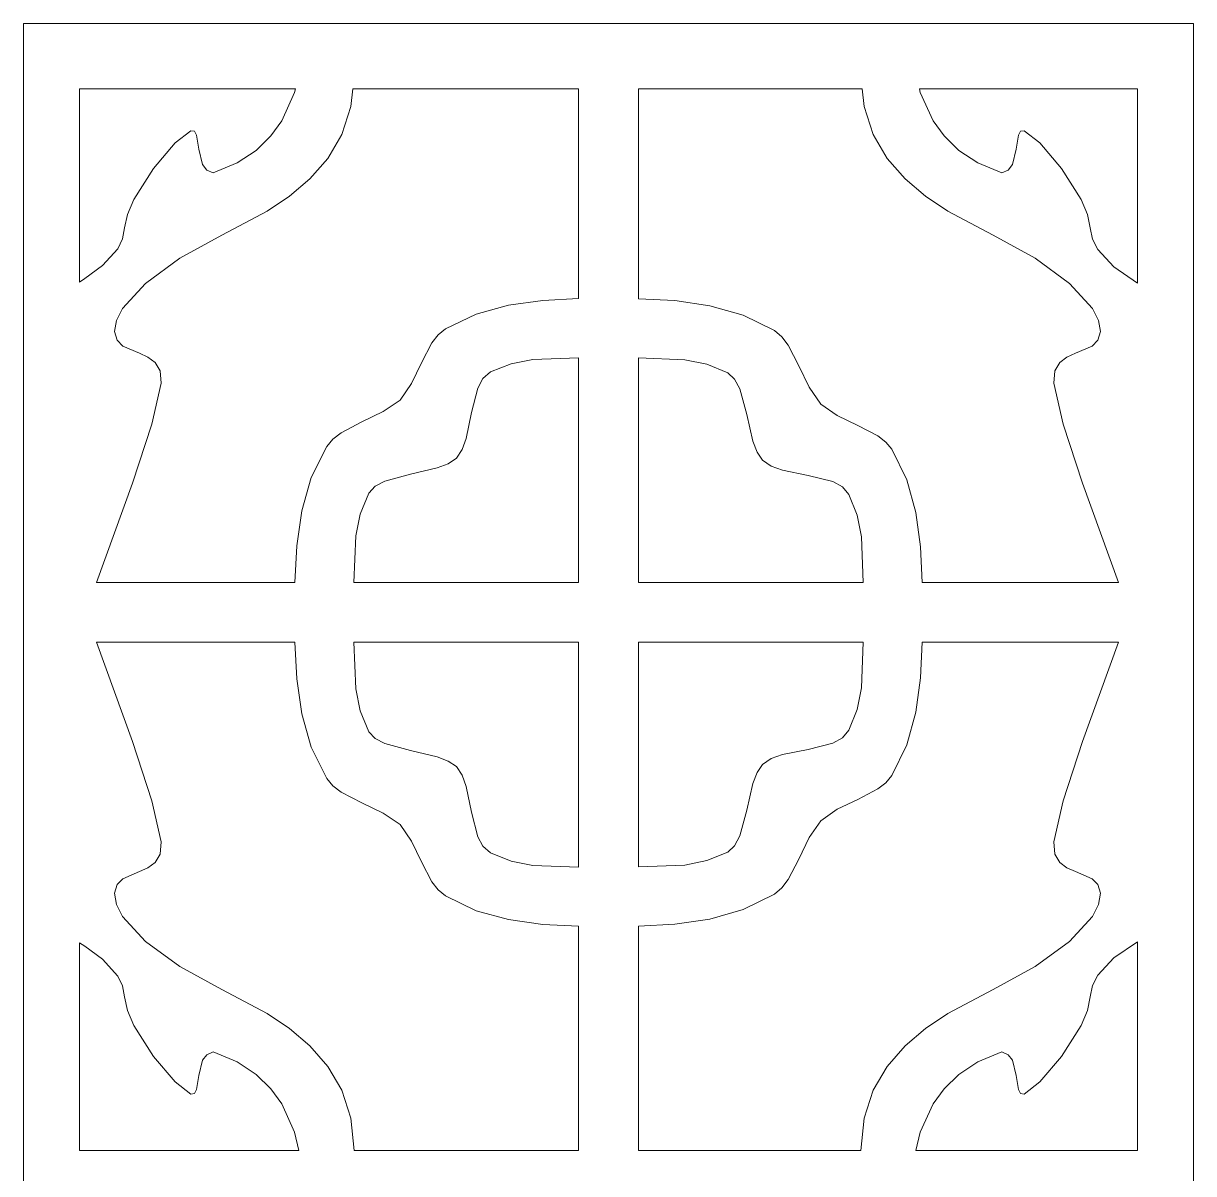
# Model space of a CAD drawing. Header units: centimetres. Extents: x -9.2 to 6.7, y -13.6 to 13.1.
# Drawn here: x -9.18 to -2.39, y 6.39 to 13.07 of the extents above; entities that cross this region are included whole.
import ezdxf

# ---------------------------------------------------------------- set-up
doc = ezdxf.new("R2010")
doc.units = ezdxf.units.CM
doc.header["$MEASUREMENT"] = 0
doc.layers.add('layer 1', color=7, linetype='Continuous')

msp = doc.modelspace()

# ---------------------------------------------------------------- linework, layer by layer
at = {"layer": 'layer 1', "color": 177, "lineweight": 9}
for points, knots in [([(-9.18437, 13.06701), (-9.18437, 13.06701), (-2.38792, 13.06701), (-2.38792, 13.06701), (-2.38792, 13.06701), (-2.38792, 13.06701), (-2.38792, -13.57505), (-2.38792, -13.57505), (-2.38792, -13.57505), (-2.38792, -13.57505), (-9.18437, -13.57505), (-9.18437, -13.57505), (-9.18437, -13.57505), (-9.18437, -13.57505), (-9.18437, 13.06701), (-9.18437, 13.06701)], [0, 0, 0, 0, 0.2, 0.2, 0.2, 0.2, 0.4, 0.4, 0.4, 0.4, 0.6, 0.6, 0.6, 0.6, 1, 1, 1, 1]), ([(-8.85854, 12.68694), (-8.85854, 12.68694), (-7.60392, 12.68694), (-7.60392, 12.68694), (-7.60392, 12.68694), (-7.60392, 12.68694), (-7.609, 12.66482), (-7.609, 12.66482), (-7.609, 12.66482), (-7.609, 12.66482), (-7.68325, 12.50112), (-7.68325, 12.50112), (-7.68325, 12.50112), (-7.68325, 12.50112), (-7.74663, 12.4134), (-7.74663, 12.4134), (-7.74663, 12.4134), (-7.74663, 12.4134), (-7.83218, 12.32959), (-7.83218, 12.32959), (-7.83218, 12.32959), (-7.83218, 12.32959), (-7.94247, 12.25664), (-7.94247, 12.25664), (-7.94247, 12.25664), (-7.94247, 12.25664), (-8.08142, 12.19933), (-8.08142, 12.19933), (-8.08142, 12.19933), (-8.08142, 12.19933), (-8.11963, 12.21539), (-8.11963, 12.21539), (-8.11963, 12.21539), (-8.11963, 12.21539), (-8.14352, 12.24753), (-8.14352, 12.24753), (-8.14352, 12.24753), (-8.14352, 12.24753), (-8.16566, 12.33611), (-8.16566, 12.33611), (-8.16566, 12.33611), (-8.16566, 12.33611), (-8.17825, 12.41774), (-8.17825, 12.41774), (-8.17825, 12.41774), (-8.17825, 12.41774), (-8.19084, 12.44076), (-8.19084, 12.44076), (-8.19084, 12.44076), (-8.19084, 12.44076), (-8.21256, 12.44379), (-8.21256, 12.44379), (-8.21256, 12.44379), (-8.21256, 12.44379), (-8.30243, 12.37259), (-8.30243, 12.37259), (-8.30243, 12.37259), (-8.30243, 12.37259), (-8.42879, 12.22495), (-8.42879, 12.22495), (-8.42879, 12.22495), (-8.42879, 12.22495), (-8.54299, 12.04517), (-8.54299, 12.04517), (-8.54299, 12.04517), (-8.54299, 12.04517), (-8.58033, 11.95748), (-8.58033, 11.95748), (-8.58033, 11.95748), (-8.58033, 11.95748), (-8.59639, 11.87888), (-8.59639, 11.87888), (-8.59639, 11.87888), (-8.59639, 11.87888), (-8.60857, 11.81548), (-8.60857, 11.81548), (-8.60857, 11.81548), (-8.60857, 11.81548), (-8.63635, 11.75817), (-8.63635, 11.75817), (-8.63635, 11.75817), (-8.63635, 11.75817), (-8.72406, 11.66047), (-8.72406, 11.66047), (-8.72406, 11.66047), (-8.72406, 11.66047), (-8.82697, 11.58491), (-8.82697, 11.58491), (-8.82697, 11.58491), (-8.82697, 11.58491), (-8.85854, 11.56472), (-8.85854, 11.56472), (-8.85854, 11.56472), (-8.85854, 11.56472), (-8.85854, 12.68694), (-8.85854, 12.68694)], [0, 0, 0, 0, 0.04, 0.04, 0.04, 0.04, 0.08, 0.08, 0.08, 0.08, 0.12, 0.12, 0.12, 0.12, 0.16, 0.16, 0.16, 0.16, 0.2, 0.2, 0.2, 0.2, 0.24, 0.24, 0.24, 0.24, 0.28, 0.28, 0.28, 0.28, 0.32, 0.32, 0.32, 0.32, 0.36, 0.36, 0.36, 0.36, 0.4, 0.4, 0.4, 0.4, 0.44, 0.44, 0.44, 0.44, 0.48, 0.48, 0.48, 0.48, 0.52, 0.52, 0.52, 0.52, 0.56, 0.56, 0.56, 0.56, 0.6, 0.6, 0.6, 0.6, 0.64, 0.64, 0.64, 0.64, 0.68, 0.68, 0.68, 0.68, 0.72, 0.72, 0.72, 0.72, 0.76, 0.76, 0.76, 0.76, 0.8, 0.8, 0.8, 0.8, 0.84, 0.84, 0.84, 0.84, 0.88, 0.88, 0.88, 0.88, 0.92, 0.92, 0.92, 0.92, 1, 1, 1, 1]), ([(-7.27138, 12.68694), (-7.27138, 12.68694), (-5.95984, 12.68694), (-5.95984, 12.68694), (-5.95984, 12.68694), (-5.95984, 12.68694), (-5.95984, 11.46853), (-5.95984, 11.46853), (-5.95984, 11.46853), (-5.95984, 11.46853), (-6.16739, 11.45813), (-6.16739, 11.45813), (-6.16739, 11.45813), (-6.16739, 11.45813), (-6.36626, 11.43077), (-6.36626, 11.43077), (-6.36626, 11.43077), (-6.36626, 11.43077), (-6.55559, 11.37866), (-6.55559, 11.37866), (-6.55559, 11.37866), (-6.55559, 11.37866), (-6.73361, 11.29312), (-6.73361, 11.29312), (-6.73361, 11.29312), (-6.73361, 11.29312), (-6.77572, 11.25795), (-6.77572, 11.25795), (-6.77572, 11.25795), (-6.77572, 11.25795), (-6.81177, 11.21106), (-6.81177, 11.21106), (-6.81177, 11.21106), (-6.81177, 11.21106), (-6.87256, 11.09554), (-6.87256, 11.09554), (-6.87256, 11.09554), (-6.87256, 11.09554), (-6.92944, 10.97526), (-6.92944, 10.97526), (-6.92944, 10.97526), (-6.92944, 10.97526), (-6.99587, 10.87888), (-6.99587, 10.87888), (-6.99587, 10.87888), (-6.99587, 10.87888), (-7.09445, 10.812), (-7.09445, 10.812), (-7.09445, 10.812), (-7.09445, 10.812), (-7.21863, 10.75252), (-7.21863, 10.75252), (-7.21863, 10.75252), (-7.21863, 10.75252), (-7.33847, 10.68955), (-7.33847, 10.68955), (-7.33847, 10.68955), (-7.33847, 10.68955), (-7.38668, 10.65265), (-7.38668, 10.65265), (-7.38668, 10.65265), (-7.38668, 10.65265), (-7.4227, 10.61052), (-7.4227, 10.61052), (-7.4227, 10.61052), (-7.4227, 10.61052), (-7.51216, 10.42903), (-7.51216, 10.42903), (-7.51216, 10.42903), (-7.51216, 10.42903), (-7.56773, 10.2358), (-7.56773, 10.2358), (-7.56773, 10.2358), (-7.56773, 10.2358), (-7.59683, 10.03215), (-7.59683, 10.03215), (-7.59683, 10.03215), (-7.59683, 10.03215), (-7.60856, 9.81983), (-7.60856, 9.81983), (-7.60856, 9.81983), (-7.60856, 9.81983), (-8.76011, 9.81983), (-8.76011, 9.81983), (-8.76011, 9.81983), (-8.76011, 9.81983), (-8.55038, 10.39647), (-8.55038, 10.39647), (-8.55038, 10.39647), (-8.55038, 10.39647), (-8.43921, 10.73993), (-8.43921, 10.73993), (-8.43921, 10.73993), (-8.43921, 10.73993), (-8.38451, 10.97831), (-8.38451, 10.97831), (-8.38451, 10.97831), (-8.38451, 10.97831), (-8.39101, 11.04995), (-8.39101, 11.04995), (-8.39101, 11.04995), (-8.39101, 11.04995), (-8.41881, 11.09815), (-8.41881, 11.09815), (-8.41881, 11.09815), (-8.41881, 11.09815), (-8.46093, 11.12942), (-8.46093, 11.12942), (-8.46093, 11.12942), (-8.46093, 11.12942), (-8.51043, 11.15156), (-8.51043, 11.15156), (-8.51043, 11.15156), (-8.51043, 11.15156), (-8.60682, 11.19324), (-8.60682, 11.19324), (-8.60682, 11.19324), (-8.60682, 11.19324), (-8.64025, 11.22668), (-8.64025, 11.22668), (-8.64025, 11.22668), (-8.64025, 11.22668), (-8.65502, 11.27749), (-8.65502, 11.27749), (-8.65502, 11.27749), (-8.65502, 11.27749), (-8.6446, 11.34218), (-8.6446, 11.34218), (-8.6446, 11.34218), (-8.6446, 11.34218), (-8.60943, 11.41166), (-8.60943, 11.41166), (-8.60943, 11.41166), (-8.60943, 11.41166), (-8.4757, 11.55713), (-8.4757, 11.55713), (-8.4757, 11.55713), (-8.4757, 11.55713), (-8.27595, 11.70301), (-8.27595, 11.70301), (-8.27595, 11.70301), (-8.27595, 11.70301), (-8.03235, 11.83676), (-8.03235, 11.83676), (-8.03235, 11.83676), (-8.03235, 11.83676), (-7.76879, 11.97657), (-7.76879, 11.97657), (-7.76879, 11.97657), (-7.76879, 11.97657), (-7.63983, 12.06299), (-7.63983, 12.06299), (-7.63983, 12.06299), (-7.63983, 12.06299), (-7.52041, 12.16416), (-7.52041, 12.16416), (-7.52041, 12.16416), (-7.52041, 12.16416), (-7.41707, 12.2827), (-7.41707, 12.2827), (-7.41707, 12.2827), (-7.41707, 12.2827), (-7.33586, 12.42209), (-7.33586, 12.42209), (-7.33586, 12.42209), (-7.33586, 12.42209), (-7.28202, 12.58447), (-7.28202, 12.58447), (-7.28202, 12.58447), (-7.28202, 12.58447), (-7.27138, 12.68694), (-7.27138, 12.68694)], [0, 0, 0, 0, 0.0227273, 0.0227273, 0.0227273, 0.0227273, 0.0454545, 0.0454545, 0.0454545, 0.0454545, 0.0681818, 0.0681818, 0.0681818, 0.0681818, 0.0909091, 0.0909091, 0.0909091, 0.0909091, 0.1136364, 0.1136364, 0.1136364, 0.1136364, 0.1363636, 0.1363636, 0.1363636, 0.1363636, 0.1590909, 0.1590909, 0.1590909, 0.1590909, 0.1818182, 0.1818182, 0.1818182, 0.1818182, 0.2045455, 0.2045455, 0.2045455, 0.2045455, 0.2272727, 0.2272727, 0.2272727, 0.2272727, 0.25, 0.25, 0.25, 0.25, 0.2727273, 0.2727273, 0.2727273, 0.2727273, 0.2954545, 0.2954545, 0.2954545, 0.2954545, 0.3181818, 0.3181818, 0.3181818, 0.3181818, 0.3409091, 0.3409091, 0.3409091, 0.3409091, 0.3636364, 0.3636364, 0.3636364, 0.3636364, 0.3863636, 0.3863636, 0.3863636, 0.3863636, 0.4090909, 0.4090909, 0.4090909, 0.4090909, 0.4318182, 0.4318182, 0.4318182, 0.4318182, 0.4545455, 0.4545455, 0.4545455, 0.4545455, 0.4772727, 0.4772727, 0.4772727, 0.4772727, 0.5, 0.5, 0.5, 0.5, 0.5227273, 0.5227273, 0.5227273, 0.5227273, 0.5454545, 0.5454545, 0.5454545, 0.5454545, 0.5681818, 0.5681818, 0.5681818, 0.5681818, 0.5909091, 0.5909091, 0.5909091, 0.5909091, 0.6136364, 0.6136364, 0.6136364, 0.6136364, 0.6363636, 0.6363636, 0.6363636, 0.6363636, 0.6590909, 0.6590909, 0.6590909, 0.6590909, 0.6818182, 0.6818182, 0.6818182, 0.6818182, 0.7045455, 0.7045455, 0.7045455, 0.7045455, 0.7272727, 0.7272727, 0.7272727, 0.7272727, 0.75, 0.75, 0.75, 0.75, 0.7727273, 0.7727273, 0.7727273, 0.7727273, 0.7954545, 0.7954545, 0.7954545, 0.7954545, 0.8181818, 0.8181818, 0.8181818, 0.8181818, 0.8409091, 0.8409091, 0.8409091, 0.8409091, 0.8636364, 0.8636364, 0.8636364, 0.8636364, 0.8863636, 0.8863636, 0.8863636, 0.8863636, 0.9090909, 0.9090909, 0.9090909, 0.9090909, 0.9318182, 0.9318182, 0.9318182, 0.9318182, 0.9545455, 0.9545455, 0.9545455, 0.9545455, 1, 1, 1, 1]), ([(-5.61245, 12.68694), (-5.61245, 12.68694), (-4.31264, 12.68694), (-4.31264, 12.68694), (-4.31264, 12.68694), (-4.31264, 12.68694), (-4.30199, 12.58447), (-4.30199, 12.58447), (-4.30199, 12.58447), (-4.30199, 12.58447), (-4.24858, 12.42209), (-4.24858, 12.42209), (-4.24858, 12.42209), (-4.24858, 12.42209), (-4.16694, 12.2827), (-4.16694, 12.2827), (-4.16694, 12.2827), (-4.16694, 12.2827), (-4.0636, 12.16416), (-4.0636, 12.16416), (-4.0636, 12.16416), (-4.0636, 12.16416), (-3.94464, 12.06299), (-3.94464, 12.06299), (-3.94464, 12.06299), (-3.94464, 12.06299), (-3.81523, 11.97657), (-3.81523, 11.97657), (-3.81523, 11.97657), (-3.81523, 11.97657), (-3.55166, 11.83676), (-3.55166, 11.83676), (-3.55166, 11.83676), (-3.55166, 11.83676), (-3.30808, 11.70301), (-3.30808, 11.70301), (-3.30808, 11.70301), (-3.30808, 11.70301), (-3.10833, 11.55713), (-3.10833, 11.55713), (-3.10833, 11.55713), (-3.10833, 11.55713), (-2.97458, 11.41166), (-2.97458, 11.41166), (-2.97458, 11.41166), (-2.97458, 11.41166), (-2.93941, 11.34218), (-2.93941, 11.34218), (-2.93941, 11.34218), (-2.93941, 11.34218), (-2.92943, 11.27749), (-2.92943, 11.27749), (-2.92943, 11.27749), (-2.92943, 11.27749), (-2.94376, 11.22668), (-2.94376, 11.22668), (-2.94376, 11.22668), (-2.94376, 11.22668), (-2.97719, 11.19324), (-2.97719, 11.19324), (-2.97719, 11.19324), (-2.97719, 11.19324), (-3.0736, 11.15156), (-3.0736, 11.15156), (-3.0736, 11.15156), (-3.0736, 11.15156), (-3.12353, 11.12942), (-3.12353, 11.12942), (-3.12353, 11.12942), (-3.12353, 11.12942), (-3.16522, 11.09815), (-3.16522, 11.09815), (-3.16522, 11.09815), (-3.16522, 11.09815), (-3.193, 11.04995), (-3.193, 11.04995), (-3.193, 11.04995), (-3.193, 11.04995), (-3.19952, 10.97831), (-3.19952, 10.97831), (-3.19952, 10.97831), (-3.19952, 10.97831), (-3.14524, 10.73993), (-3.14524, 10.73993), (-3.14524, 10.73993), (-3.14524, 10.73993), (-3.03408, 10.39647), (-3.03408, 10.39647), (-3.03408, 10.39647), (-3.03408, 10.39647), (-2.82435, 9.81983), (-2.82435, 9.81983), (-2.82435, 9.81983), (-2.82435, 9.81983), (-3.96417, 9.81983), (-3.96417, 9.81983), (-3.96417, 9.81983), (-3.96417, 9.81983), (-3.97459, 10.02695), (-3.97459, 10.02695), (-3.97459, 10.02695), (-3.97459, 10.02695), (-4.00151, 10.22625), (-4.00151, 10.22625), (-4.00151, 10.22625), (-4.00151, 10.22625), (-4.05406, 10.41556), (-4.05406, 10.41556), (-4.05406, 10.41556), (-4.05406, 10.41556), (-4.1396, 10.59359), (-4.1396, 10.59359), (-4.1396, 10.59359), (-4.1396, 10.59359), (-4.17477, 10.63571), (-4.17477, 10.63571), (-4.17477, 10.63571), (-4.17477, 10.63571), (-4.22166, 10.67176), (-4.22166, 10.67176), (-4.22166, 10.67176), (-4.22166, 10.67176), (-4.33716, 10.73254), (-4.33716, 10.73254), (-4.33716, 10.73254), (-4.33716, 10.73254), (-4.45744, 10.78943), (-4.45744, 10.78943), (-4.45744, 10.78943), (-4.45744, 10.78943), (-4.55384, 10.85586), (-4.55384, 10.85586), (-4.55384, 10.85586), (-4.55384, 10.85586), (-4.62072, 10.95442), (-4.62072, 10.95442), (-4.62072, 10.95442), (-4.62072, 10.95442), (-4.6802, 11.07862), (-4.6802, 11.07862), (-4.6802, 11.07862), (-4.6802, 11.07862), (-4.74317, 11.19803), (-4.74317, 11.19803), (-4.74317, 11.19803), (-4.74317, 11.19803), (-4.78007, 11.24665), (-4.78007, 11.24665), (-4.78007, 11.24665), (-4.78007, 11.24665), (-4.82218, 11.28269), (-4.82218, 11.28269), (-4.82218, 11.28269), (-4.82218, 11.28269), (-5.00369, 11.37215), (-5.00369, 11.37215), (-5.00369, 11.37215), (-5.00369, 11.37215), (-5.19692, 11.42728), (-5.19692, 11.42728), (-5.19692, 11.42728), (-5.19692, 11.42728), (-5.40057, 11.45682), (-5.40057, 11.45682), (-5.40057, 11.45682), (-5.40057, 11.45682), (-5.61245, 11.46811), (-5.61245, 11.46811), (-5.61245, 11.46811), (-5.61245, 11.46811), (-5.61245, 12.68694), (-5.61245, 12.68694)], [0, 0, 0, 0, 0.0227273, 0.0227273, 0.0227273, 0.0227273, 0.0454545, 0.0454545, 0.0454545, 0.0454545, 0.0681818, 0.0681818, 0.0681818, 0.0681818, 0.0909091, 0.0909091, 0.0909091, 0.0909091, 0.1136364, 0.1136364, 0.1136364, 0.1136364, 0.1363636, 0.1363636, 0.1363636, 0.1363636, 0.1590909, 0.1590909, 0.1590909, 0.1590909, 0.1818182, 0.1818182, 0.1818182, 0.1818182, 0.2045455, 0.2045455, 0.2045455, 0.2045455, 0.2272727, 0.2272727, 0.2272727, 0.2272727, 0.25, 0.25, 0.25, 0.25, 0.2727273, 0.2727273, 0.2727273, 0.2727273, 0.2954545, 0.2954545, 0.2954545, 0.2954545, 0.3181818, 0.3181818, 0.3181818, 0.3181818, 0.3409091, 0.3409091, 0.3409091, 0.3409091, 0.3636364, 0.3636364, 0.3636364, 0.3636364, 0.3863636, 0.3863636, 0.3863636, 0.3863636, 0.4090909, 0.4090909, 0.4090909, 0.4090909, 0.4318182, 0.4318182, 0.4318182, 0.4318182, 0.4545455, 0.4545455, 0.4545455, 0.4545455, 0.4772727, 0.4772727, 0.4772727, 0.4772727, 0.5, 0.5, 0.5, 0.5, 0.5227273, 0.5227273, 0.5227273, 0.5227273, 0.5454545, 0.5454545, 0.5454545, 0.5454545, 0.5681818, 0.5681818, 0.5681818, 0.5681818, 0.5909091, 0.5909091, 0.5909091, 0.5909091, 0.6136364, 0.6136364, 0.6136364, 0.6136364, 0.6363636, 0.6363636, 0.6363636, 0.6363636, 0.6590909, 0.6590909, 0.6590909, 0.6590909, 0.6818182, 0.6818182, 0.6818182, 0.6818182, 0.7045455, 0.7045455, 0.7045455, 0.7045455, 0.7272727, 0.7272727, 0.7272727, 0.7272727, 0.75, 0.75, 0.75, 0.75, 0.7727273, 0.7727273, 0.7727273, 0.7727273, 0.7954545, 0.7954545, 0.7954545, 0.7954545, 0.8181818, 0.8181818, 0.8181818, 0.8181818, 0.8409091, 0.8409091, 0.8409091, 0.8409091, 0.8636364, 0.8636364, 0.8636364, 0.8636364, 0.8863636, 0.8863636, 0.8863636, 0.8863636, 0.9090909, 0.9090909, 0.9090909, 0.9090909, 0.9318182, 0.9318182, 0.9318182, 0.9318182, 0.9545455, 0.9545455, 0.9545455, 0.9545455, 1, 1, 1, 1]), ([(-3.9802, 12.68694), (-3.9802, 12.68694), (-2.71375, 12.68694), (-2.71375, 12.68694), (-2.71375, 12.68694), (-2.71375, 12.68694), (-2.71375, 11.55884), (-2.71375, 11.55884), (-2.71375, 11.55884), (-2.71375, 11.55884), (-2.8504, 11.65222), (-2.8504, 11.65222), (-2.8504, 11.65222), (-2.8504, 11.65222), (-2.94463, 11.75295), (-2.94463, 11.75295), (-2.94463, 11.75295), (-2.94463, 11.75295), (-2.97502, 11.81287), (-2.97502, 11.81287), (-2.97502, 11.81287), (-2.97502, 11.81287), (-2.98805, 11.87888), (-2.98805, 11.87888), (-2.98805, 11.87888), (-2.98805, 11.87888), (-3.00368, 11.95748), (-3.00368, 11.95748), (-3.00368, 11.95748), (-3.00368, 11.95748), (-3.04102, 12.04517), (-3.04102, 12.04517), (-3.04102, 12.04517), (-3.04102, 12.04517), (-3.15522, 12.22495), (-3.15522, 12.22495), (-3.15522, 12.22495), (-3.15522, 12.22495), (-3.28158, 12.37259), (-3.28158, 12.37259), (-3.28158, 12.37259), (-3.28158, 12.37259), (-3.37146, 12.44379), (-3.37146, 12.44379), (-3.37146, 12.44379), (-3.37146, 12.44379), (-3.39318, 12.44076), (-3.39318, 12.44076), (-3.39318, 12.44076), (-3.39318, 12.44076), (-3.40578, 12.41774), (-3.40578, 12.41774), (-3.40578, 12.41774), (-3.40578, 12.41774), (-3.41879, 12.33611), (-3.41879, 12.33611), (-3.41879, 12.33611), (-3.41879, 12.33611), (-3.44051, 12.24753), (-3.44051, 12.24753), (-3.44051, 12.24753), (-3.44051, 12.24753), (-3.46482, 12.21539), (-3.46482, 12.21539), (-3.46482, 12.21539), (-3.46482, 12.21539), (-3.5026, 12.19933), (-3.5026, 12.19933), (-3.5026, 12.19933), (-3.5026, 12.19933), (-3.64155, 12.25664), (-3.64155, 12.25664), (-3.64155, 12.25664), (-3.64155, 12.25664), (-3.75227, 12.32959), (-3.75227, 12.32959), (-3.75227, 12.32959), (-3.75227, 12.32959), (-3.83737, 12.4134), (-3.83737, 12.4134), (-3.83737, 12.4134), (-3.83737, 12.4134), (-3.90122, 12.50112), (-3.90122, 12.50112), (-3.90122, 12.50112), (-3.90122, 12.50112), (-3.97503, 12.66482), (-3.97503, 12.66482), (-3.97503, 12.66482), (-3.97503, 12.66482), (-3.9802, 12.68694), (-3.9802, 12.68694)], [0, 0, 0, 0, 0.0416667, 0.0416667, 0.0416667, 0.0416667, 0.0833333, 0.0833333, 0.0833333, 0.0833333, 0.125, 0.125, 0.125, 0.125, 0.1666667, 0.1666667, 0.1666667, 0.1666667, 0.2083333, 0.2083333, 0.2083333, 0.2083333, 0.25, 0.25, 0.25, 0.25, 0.2916667, 0.2916667, 0.2916667, 0.2916667, 0.3333333, 0.3333333, 0.3333333, 0.3333333, 0.375, 0.375, 0.375, 0.375, 0.4166667, 0.4166667, 0.4166667, 0.4166667, 0.4583333, 0.4583333, 0.4583333, 0.4583333, 0.5, 0.5, 0.5, 0.5, 0.5416667, 0.5416667, 0.5416667, 0.5416667, 0.5833333, 0.5833333, 0.5833333, 0.5833333, 0.625, 0.625, 0.625, 0.625, 0.6666667, 0.6666667, 0.6666667, 0.6666667, 0.7083333, 0.7083333, 0.7083333, 0.7083333, 0.75, 0.75, 0.75, 0.75, 0.7916667, 0.7916667, 0.7916667, 0.7916667, 0.8333333, 0.8333333, 0.8333333, 0.8333333, 0.875, 0.875, 0.875, 0.875, 0.9166667, 0.9166667, 0.9166667, 0.9166667, 1, 1, 1, 1]), ([(-7.26508, 9.81983), (-7.26508, 9.81983), (-7.25424, 10.0899), (-7.25424, 10.0899), (-7.25424, 10.0899), (-7.25424, 10.0899), (-7.22774, 10.21757), (-7.22774, 10.21757), (-7.22774, 10.21757), (-7.22774, 10.21757), (-7.17824, 10.33914), (-7.17824, 10.33914), (-7.17824, 10.33914), (-7.17824, 10.33914), (-7.14178, 10.37909), (-7.14178, 10.37909), (-7.14178, 10.37909), (-7.14178, 10.37909), (-7.08489, 10.40862), (-7.08489, 10.40862), (-7.08489, 10.40862), (-7.08489, 10.40862), (-6.93551, 10.449), (-6.93551, 10.449), (-6.93551, 10.449), (-6.93551, 10.449), (-6.7805, 10.48504), (-6.7805, 10.48504), (-6.7805, 10.48504), (-6.7805, 10.48504), (-6.71668, 10.50936), (-6.71668, 10.50936), (-6.71668, 10.50936), (-6.71668, 10.50936), (-6.66979, 10.5415), (-6.66979, 10.5415), (-6.66979, 10.5415), (-6.66979, 10.5415), (-6.63591, 10.59229), (-6.63591, 10.59229), (-6.63591, 10.59229), (-6.63591, 10.59229), (-6.61246, 10.65655), (-6.61246, 10.65655), (-6.61246, 10.65655), (-6.61246, 10.65655), (-6.58207, 10.8068), (-6.58207, 10.8068), (-6.58207, 10.8068), (-6.58207, 10.8068), (-6.54559, 10.94922), (-6.54559, 10.94922), (-6.54559, 10.94922), (-6.54559, 10.94922), (-6.5152, 11.0048), (-6.5152, 11.0048), (-6.5152, 11.0048), (-6.5152, 11.0048), (-6.4709, 11.04258), (-6.4709, 11.04258), (-6.4709, 11.04258), (-6.4709, 11.04258), (-6.35106, 11.09034), (-6.35106, 11.09034), (-6.35106, 11.09034), (-6.35106, 11.09034), (-6.22558, 11.11553), (-6.22558, 11.11553), (-6.22558, 11.11553), (-6.22558, 11.11553), (-5.95984, 11.12507), (-5.95984, 11.12507), (-5.95984, 11.12507), (-5.95984, 11.12507), (-5.95984, 9.81983), (-5.95984, 9.81983), (-5.95984, 9.81983), (-5.95984, 9.81983), (-7.26508, 9.81983), (-7.26508, 9.81983)], [0, 0, 0, 0, 0.047619, 0.047619, 0.047619, 0.047619, 0.0952381, 0.0952381, 0.0952381, 0.0952381, 0.1428571, 0.1428571, 0.1428571, 0.1428571, 0.1904762, 0.1904762, 0.1904762, 0.1904762, 0.2380952, 0.2380952, 0.2380952, 0.2380952, 0.2857143, 0.2857143, 0.2857143, 0.2857143, 0.3333333, 0.3333333, 0.3333333, 0.3333333, 0.3809524, 0.3809524, 0.3809524, 0.3809524, 0.4285714, 0.4285714, 0.4285714, 0.4285714, 0.4761905, 0.4761905, 0.4761905, 0.4761905, 0.5238095, 0.5238095, 0.5238095, 0.5238095, 0.5714286, 0.5714286, 0.5714286, 0.5714286, 0.6190476, 0.6190476, 0.6190476, 0.6190476, 0.6666667, 0.6666667, 0.6666667, 0.6666667, 0.7142857, 0.7142857, 0.7142857, 0.7142857, 0.7619048, 0.7619048, 0.7619048, 0.7619048, 0.8095238, 0.8095238, 0.8095238, 0.8095238, 0.8571429, 0.8571429, 0.8571429, 0.8571429, 0.9047619, 0.9047619, 0.9047619, 0.9047619, 1, 1, 1, 1]), ([(-5.61245, 11.12464), (-5.61245, 11.12464), (-5.3428, 11.11379), (-5.3428, 11.11379), (-5.3428, 11.11379), (-5.3428, 11.11379), (-5.21515, 11.08773), (-5.21515, 11.08773), (-5.21515, 11.08773), (-5.21515, 11.08773), (-5.09358, 11.03823), (-5.09358, 11.03823), (-5.09358, 11.03823), (-5.09358, 11.03823), (-5.05363, 11.00133), (-5.05363, 11.00133), (-5.05363, 11.00133), (-5.05363, 11.00133), (-5.02409, 10.94444), (-5.02409, 10.94444), (-5.02409, 10.94444), (-5.02409, 10.94444), (-4.98328, 10.7955), (-4.98328, 10.7955), (-4.98328, 10.7955), (-4.98328, 10.7955), (-4.94724, 10.64049), (-4.94724, 10.64049), (-4.94724, 10.64049), (-4.94724, 10.64049), (-4.92336, 10.57623), (-4.92336, 10.57623), (-4.92336, 10.57623), (-4.92336, 10.57623), (-4.89122, 10.52976), (-4.89122, 10.52976), (-4.89122, 10.52976), (-4.89122, 10.52976), (-4.84043, 10.49547), (-4.84043, 10.49547), (-4.84043, 10.49547), (-4.84043, 10.49547), (-4.77573, 10.47245), (-4.77573, 10.47245), (-4.77573, 10.47245), (-4.77573, 10.47245), (-4.62592, 10.44162), (-4.62592, 10.44162), (-4.62592, 10.44162), (-4.62592, 10.44162), (-4.4835, 10.40558), (-4.4835, 10.40558), (-4.4835, 10.40558), (-4.4835, 10.40558), (-4.42792, 10.37519), (-4.42792, 10.37519), (-4.42792, 10.37519), (-4.42792, 10.37519), (-4.39014, 10.33089), (-4.39014, 10.33089), (-4.39014, 10.33089), (-4.39014, 10.33089), (-4.34194, 10.21061), (-4.34194, 10.21061), (-4.34194, 10.21061), (-4.34194, 10.21061), (-4.31719, 10.08513), (-4.31719, 10.08513), (-4.31719, 10.08513), (-4.31719, 10.08513), (-4.30765, 9.81983), (-4.30765, 9.81983), (-4.30765, 9.81983), (-4.30765, 9.81983), (-5.61245, 9.81983), (-5.61245, 9.81983), (-5.61245, 9.81983), (-5.61245, 9.81983), (-5.61245, 11.12464), (-5.61245, 11.12464)], [0, 0, 0, 0, 0.047619, 0.047619, 0.047619, 0.047619, 0.0952381, 0.0952381, 0.0952381, 0.0952381, 0.1428571, 0.1428571, 0.1428571, 0.1428571, 0.1904762, 0.1904762, 0.1904762, 0.1904762, 0.2380952, 0.2380952, 0.2380952, 0.2380952, 0.2857143, 0.2857143, 0.2857143, 0.2857143, 0.3333333, 0.3333333, 0.3333333, 0.3333333, 0.3809524, 0.3809524, 0.3809524, 0.3809524, 0.4285714, 0.4285714, 0.4285714, 0.4285714, 0.4761905, 0.4761905, 0.4761905, 0.4761905, 0.5238095, 0.5238095, 0.5238095, 0.5238095, 0.5714286, 0.5714286, 0.5714286, 0.5714286, 0.6190476, 0.6190476, 0.6190476, 0.6190476, 0.6666667, 0.6666667, 0.6666667, 0.6666667, 0.7142857, 0.7142857, 0.7142857, 0.7142857, 0.7619048, 0.7619048, 0.7619048, 0.7619048, 0.8095238, 0.8095238, 0.8095238, 0.8095238, 0.8571429, 0.8571429, 0.8571429, 0.8571429, 0.9047619, 0.9047619, 0.9047619, 0.9047619, 1, 1, 1, 1]), ([(-5.95984, 7.82372), (-5.95984, 7.82372), (-6.16739, 7.83414), (-6.16739, 7.83414), (-6.16739, 7.83414), (-6.16739, 7.83414), (-6.36626, 7.8615), (-6.36626, 7.8615), (-6.36626, 7.8615), (-6.36626, 7.8615), (-6.55559, 7.91361), (-6.55559, 7.91361), (-6.55559, 7.91361), (-6.55559, 7.91361), (-6.73361, 7.99914), (-6.73361, 7.99914), (-6.73361, 7.99914), (-6.73361, 7.99914), (-6.77572, 8.03431), (-6.77572, 8.03431), (-6.77572, 8.03431), (-6.77572, 8.03431), (-6.81177, 8.08121), (-6.81177, 8.08121), (-6.81177, 8.08121), (-6.81177, 8.08121), (-6.87256, 8.19671), (-6.87256, 8.19671), (-6.87256, 8.19671), (-6.87256, 8.19671), (-6.92944, 8.31699), (-6.92944, 8.31699), (-6.92944, 8.31699), (-6.92944, 8.31699), (-6.99587, 8.41338), (-6.99587, 8.41338), (-6.99587, 8.41338), (-6.99587, 8.41338), (-7.09445, 8.48025), (-7.09445, 8.48025), (-7.09445, 8.48025), (-7.09445, 8.48025), (-7.21863, 8.53975), (-7.21863, 8.53975), (-7.21863, 8.53975), (-7.21863, 8.53975), (-7.33847, 8.6027), (-7.33847, 8.6027), (-7.33847, 8.6027), (-7.33847, 8.6027), (-7.38668, 8.6396), (-7.38668, 8.6396), (-7.38668, 8.6396), (-7.38668, 8.6396), (-7.4227, 8.68173), (-7.4227, 8.68173), (-7.4227, 8.68173), (-7.4227, 8.68173), (-7.51216, 8.86324), (-7.51216, 8.86324), (-7.51216, 8.86324), (-7.51216, 8.86324), (-7.56773, 9.05645), (-7.56773, 9.05645), (-7.56773, 9.05645), (-7.56773, 9.05645), (-7.59683, 9.2601), (-7.59683, 9.2601), (-7.59683, 9.2601), (-7.59683, 9.2601), (-7.60856, 9.47244), (-7.60856, 9.47244), (-7.60856, 9.47244), (-7.60856, 9.47244), (-8.76011, 9.47244), (-8.76011, 9.47244), (-8.76011, 9.47244), (-8.76011, 9.47244), (-8.55038, 8.8958), (-8.55038, 8.8958), (-8.55038, 8.8958), (-8.55038, 8.8958), (-8.43921, 8.55232), (-8.43921, 8.55232), (-8.43921, 8.55232), (-8.43921, 8.55232), (-8.38451, 8.31394), (-8.38451, 8.31394), (-8.38451, 8.31394), (-8.38451, 8.31394), (-8.39101, 8.2423), (-8.39101, 8.2423), (-8.39101, 8.2423), (-8.39101, 8.2423), (-8.41881, 8.1941), (-8.41881, 8.1941), (-8.41881, 8.1941), (-8.41881, 8.1941), (-8.46093, 8.16284), (-8.46093, 8.16284), (-8.46093, 8.16284), (-8.46093, 8.16284), (-8.51043, 8.1407), (-8.51043, 8.1407), (-8.51043, 8.1407), (-8.51043, 8.1407), (-8.60682, 8.09901), (-8.60682, 8.09901), (-8.60682, 8.09901), (-8.60682, 8.09901), (-8.64025, 8.06557), (-8.64025, 8.06557), (-8.64025, 8.06557), (-8.64025, 8.06557), (-8.65502, 8.01478), (-8.65502, 8.01478), (-8.65502, 8.01478), (-8.65502, 8.01478), (-8.6446, 7.95008), (-8.6446, 7.95008), (-8.6446, 7.95008), (-8.6446, 7.95008), (-8.60943, 7.88059), (-8.60943, 7.88059), (-8.60943, 7.88059), (-8.60943, 7.88059), (-8.4757, 7.73514), (-8.4757, 7.73514), (-8.4757, 7.73514), (-8.4757, 7.73514), (-8.27595, 7.58924), (-8.27595, 7.58924), (-8.27595, 7.58924), (-8.27595, 7.58924), (-8.03235, 7.45549), (-8.03235, 7.45549), (-8.03235, 7.45549), (-8.03235, 7.45549), (-7.76879, 7.31569), (-7.76879, 7.31569), (-7.76879, 7.31569), (-7.76879, 7.31569), (-7.63983, 7.22928), (-7.63983, 7.22928), (-7.63983, 7.22928), (-7.63983, 7.22928), (-7.52041, 7.1281), (-7.52041, 7.1281), (-7.52041, 7.1281), (-7.52041, 7.1281), (-7.41707, 7.00955), (-7.41707, 7.00955), (-7.41707, 7.00955), (-7.41707, 7.00955), (-7.33586, 6.87018), (-7.33586, 6.87018), (-7.33586, 6.87018), (-7.33586, 6.87018), (-7.28202, 6.70778), (-7.28202, 6.70778), (-7.28202, 6.70778), (-7.28202, 6.70778), (-7.26249, 6.51977), (-7.26249, 6.51977), (-7.26249, 6.51977), (-7.26249, 6.51977), (-5.95984, 6.51977), (-5.95984, 6.51977), (-5.95984, 6.51977), (-5.95984, 6.51977), (-5.95984, 7.82372), (-5.95984, 7.82372)], [0, 0, 0, 0, 0.0227273, 0.0227273, 0.0227273, 0.0227273, 0.0454545, 0.0454545, 0.0454545, 0.0454545, 0.0681818, 0.0681818, 0.0681818, 0.0681818, 0.0909091, 0.0909091, 0.0909091, 0.0909091, 0.1136364, 0.1136364, 0.1136364, 0.1136364, 0.1363636, 0.1363636, 0.1363636, 0.1363636, 0.1590909, 0.1590909, 0.1590909, 0.1590909, 0.1818182, 0.1818182, 0.1818182, 0.1818182, 0.2045455, 0.2045455, 0.2045455, 0.2045455, 0.2272727, 0.2272727, 0.2272727, 0.2272727, 0.25, 0.25, 0.25, 0.25, 0.2727273, 0.2727273, 0.2727273, 0.2727273, 0.2954545, 0.2954545, 0.2954545, 0.2954545, 0.3181818, 0.3181818, 0.3181818, 0.3181818, 0.3409091, 0.3409091, 0.3409091, 0.3409091, 0.3636364, 0.3636364, 0.3636364, 0.3636364, 0.3863636, 0.3863636, 0.3863636, 0.3863636, 0.4090909, 0.4090909, 0.4090909, 0.4090909, 0.4318182, 0.4318182, 0.4318182, 0.4318182, 0.4545455, 0.4545455, 0.4545455, 0.4545455, 0.4772727, 0.4772727, 0.4772727, 0.4772727, 0.5, 0.5, 0.5, 0.5, 0.5227273, 0.5227273, 0.5227273, 0.5227273, 0.5454545, 0.5454545, 0.5454545, 0.5454545, 0.5681818, 0.5681818, 0.5681818, 0.5681818, 0.5909091, 0.5909091, 0.5909091, 0.5909091, 0.6136364, 0.6136364, 0.6136364, 0.6136364, 0.6363636, 0.6363636, 0.6363636, 0.6363636, 0.6590909, 0.6590909, 0.6590909, 0.6590909, 0.6818182, 0.6818182, 0.6818182, 0.6818182, 0.7045455, 0.7045455, 0.7045455, 0.7045455, 0.7272727, 0.7272727, 0.7272727, 0.7272727, 0.75, 0.75, 0.75, 0.75, 0.7727273, 0.7727273, 0.7727273, 0.7727273, 0.7954545, 0.7954545, 0.7954545, 0.7954545, 0.8181818, 0.8181818, 0.8181818, 0.8181818, 0.8409091, 0.8409091, 0.8409091, 0.8409091, 0.8636364, 0.8636364, 0.8636364, 0.8636364, 0.8863636, 0.8863636, 0.8863636, 0.8863636, 0.9090909, 0.9090909, 0.9090909, 0.9090909, 0.9318182, 0.9318182, 0.9318182, 0.9318182, 0.9545455, 0.9545455, 0.9545455, 0.9545455, 1, 1, 1, 1]), ([(-7.26508, 9.47244), (-7.26508, 9.47244), (-7.25424, 9.20236), (-7.25424, 9.20236), (-7.25424, 9.20236), (-7.25424, 9.20236), (-7.22774, 9.0747), (-7.22774, 9.0747), (-7.22774, 9.0747), (-7.22774, 9.0747), (-7.17824, 8.95311), (-7.17824, 8.95311), (-7.17824, 8.95311), (-7.17824, 8.95311), (-7.14178, 8.91316), (-7.14178, 8.91316), (-7.14178, 8.91316), (-7.14178, 8.91316), (-7.08489, 8.88365), (-7.08489, 8.88365), (-7.08489, 8.88365), (-7.08489, 8.88365), (-6.93551, 8.84326), (-6.93551, 8.84326), (-6.93551, 8.84326), (-6.93551, 8.84326), (-6.7805, 8.80723), (-6.7805, 8.80723), (-6.7805, 8.80723), (-6.7805, 8.80723), (-6.71668, 8.7829), (-6.71668, 8.7829), (-6.71668, 8.7829), (-6.71668, 8.7829), (-6.66979, 8.75077), (-6.66979, 8.75077), (-6.66979, 8.75077), (-6.66979, 8.75077), (-6.63591, 8.69996), (-6.63591, 8.69996), (-6.63591, 8.69996), (-6.63591, 8.69996), (-6.61246, 8.6357), (-6.61246, 8.6357), (-6.61246, 8.6357), (-6.61246, 8.6357), (-6.58207, 8.48547), (-6.58207, 8.48547), (-6.58207, 8.48547), (-6.58207, 8.48547), (-6.54559, 8.34303), (-6.54559, 8.34303), (-6.54559, 8.34303), (-6.54559, 8.34303), (-6.5152, 8.28746), (-6.5152, 8.28746), (-6.5152, 8.28746), (-6.5152, 8.28746), (-6.4709, 8.24968), (-6.4709, 8.24968), (-6.4709, 8.24968), (-6.4709, 8.24968), (-6.35106, 8.20191), (-6.35106, 8.20191), (-6.35106, 8.20191), (-6.35106, 8.20191), (-6.22558, 8.17674), (-6.22558, 8.17674), (-6.22558, 8.17674), (-6.22558, 8.17674), (-5.95984, 8.16718), (-5.95984, 8.16718), (-5.95984, 8.16718), (-5.95984, 8.16718), (-5.95984, 9.47244), (-5.95984, 9.47244), (-5.95984, 9.47244), (-5.95984, 9.47244), (-7.26508, 9.47244), (-7.26508, 9.47244)], [0, 0, 0, 0, 0.047619, 0.047619, 0.047619, 0.047619, 0.0952381, 0.0952381, 0.0952381, 0.0952381, 0.1428571, 0.1428571, 0.1428571, 0.1428571, 0.1904762, 0.1904762, 0.1904762, 0.1904762, 0.2380952, 0.2380952, 0.2380952, 0.2380952, 0.2857143, 0.2857143, 0.2857143, 0.2857143, 0.3333333, 0.3333333, 0.3333333, 0.3333333, 0.3809524, 0.3809524, 0.3809524, 0.3809524, 0.4285714, 0.4285714, 0.4285714, 0.4285714, 0.4761905, 0.4761905, 0.4761905, 0.4761905, 0.5238095, 0.5238095, 0.5238095, 0.5238095, 0.5714286, 0.5714286, 0.5714286, 0.5714286, 0.6190476, 0.6190476, 0.6190476, 0.6190476, 0.6666667, 0.6666667, 0.6666667, 0.6666667, 0.7142857, 0.7142857, 0.7142857, 0.7142857, 0.7619048, 0.7619048, 0.7619048, 0.7619048, 0.8095238, 0.8095238, 0.8095238, 0.8095238, 0.8571429, 0.8571429, 0.8571429, 0.8571429, 0.9047619, 0.9047619, 0.9047619, 0.9047619, 1, 1, 1, 1]), ([(-5.61245, 8.16762), (-5.61245, 8.16762), (-5.3428, 8.17848), (-5.3428, 8.17848), (-5.3428, 8.17848), (-5.3428, 8.17848), (-5.21515, 8.20452), (-5.21515, 8.20452), (-5.21515, 8.20452), (-5.21515, 8.20452), (-5.09358, 8.25402), (-5.09358, 8.25402), (-5.09358, 8.25402), (-5.09358, 8.25402), (-5.05363, 8.29094), (-5.05363, 8.29094), (-5.05363, 8.29094), (-5.05363, 8.29094), (-5.02409, 8.34782), (-5.02409, 8.34782), (-5.02409, 8.34782), (-5.02409, 8.34782), (-4.98328, 8.49675), (-4.98328, 8.49675), (-4.98328, 8.49675), (-4.98328, 8.49675), (-4.94724, 8.65178), (-4.94724, 8.65178), (-4.94724, 8.65178), (-4.94724, 8.65178), (-4.92336, 8.71604), (-4.92336, 8.71604), (-4.92336, 8.71604), (-4.92336, 8.71604), (-4.89122, 8.76249), (-4.89122, 8.76249), (-4.89122, 8.76249), (-4.89122, 8.76249), (-4.84043, 8.79681), (-4.84043, 8.79681), (-4.84043, 8.79681), (-4.84043, 8.79681), (-4.77573, 8.8198), (-4.77573, 8.8198), (-4.77573, 8.8198), (-4.77573, 8.8198), (-4.62592, 8.85065), (-4.62592, 8.85065), (-4.62592, 8.85065), (-4.62592, 8.85065), (-4.4835, 8.88668), (-4.4835, 8.88668), (-4.4835, 8.88668), (-4.4835, 8.88668), (-4.42792, 8.91708), (-4.42792, 8.91708), (-4.42792, 8.91708), (-4.42792, 8.91708), (-4.39014, 8.96136), (-4.39014, 8.96136), (-4.39014, 8.96136), (-4.39014, 8.96136), (-4.34194, 9.08164), (-4.34194, 9.08164), (-4.34194, 9.08164), (-4.34194, 9.08164), (-4.31719, 9.20714), (-4.31719, 9.20714), (-4.31719, 9.20714), (-4.31719, 9.20714), (-4.30765, 9.47244), (-4.30765, 9.47244), (-4.30765, 9.47244), (-4.30765, 9.47244), (-5.61245, 9.47244), (-5.61245, 9.47244), (-5.61245, 9.47244), (-5.61245, 9.47244), (-5.61245, 8.16762), (-5.61245, 8.16762)], [0, 0, 0, 0, 0.047619, 0.047619, 0.047619, 0.047619, 0.0952381, 0.0952381, 0.0952381, 0.0952381, 0.1428571, 0.1428571, 0.1428571, 0.1428571, 0.1904762, 0.1904762, 0.1904762, 0.1904762, 0.2380952, 0.2380952, 0.2380952, 0.2380952, 0.2857143, 0.2857143, 0.2857143, 0.2857143, 0.3333333, 0.3333333, 0.3333333, 0.3333333, 0.3809524, 0.3809524, 0.3809524, 0.3809524, 0.4285714, 0.4285714, 0.4285714, 0.4285714, 0.4761905, 0.4761905, 0.4761905, 0.4761905, 0.5238095, 0.5238095, 0.5238095, 0.5238095, 0.5714286, 0.5714286, 0.5714286, 0.5714286, 0.6190476, 0.6190476, 0.6190476, 0.6190476, 0.6666667, 0.6666667, 0.6666667, 0.6666667, 0.7142857, 0.7142857, 0.7142857, 0.7142857, 0.7619048, 0.7619048, 0.7619048, 0.7619048, 0.8095238, 0.8095238, 0.8095238, 0.8095238, 0.8571429, 0.8571429, 0.8571429, 0.8571429, 0.9047619, 0.9047619, 0.9047619, 0.9047619, 1, 1, 1, 1]), ([(-3.96417, 9.47244), (-3.96417, 9.47244), (-3.97459, 9.26532), (-3.97459, 9.26532), (-3.97459, 9.26532), (-3.97459, 9.26532), (-4.00151, 9.06602), (-4.00151, 9.06602), (-4.00151, 9.06602), (-4.00151, 9.06602), (-4.05406, 8.87669), (-4.05406, 8.87669), (-4.05406, 8.87669), (-4.05406, 8.87669), (-4.1396, 8.69867), (-4.1396, 8.69867), (-4.1396, 8.69867), (-4.1396, 8.69867), (-4.17477, 8.65654), (-4.17477, 8.65654), (-4.17477, 8.65654), (-4.17477, 8.65654), (-4.22166, 8.62051), (-4.22166, 8.62051), (-4.22166, 8.62051), (-4.22166, 8.62051), (-4.33716, 8.55972), (-4.33716, 8.55972), (-4.33716, 8.55972), (-4.33716, 8.55972), (-4.45744, 8.50283), (-4.45744, 8.50283), (-4.45744, 8.50283), (-4.45744, 8.50283), (-4.55384, 8.43639), (-4.55384, 8.43639), (-4.55384, 8.43639), (-4.55384, 8.43639), (-4.62072, 8.33783), (-4.62072, 8.33783), (-4.62072, 8.33783), (-4.62072, 8.33783), (-4.6802, 8.21365), (-4.6802, 8.21365), (-4.6802, 8.21365), (-4.6802, 8.21365), (-4.74317, 8.09423), (-4.74317, 8.09423), (-4.74317, 8.09423), (-4.74317, 8.09423), (-4.78007, 8.0456), (-4.78007, 8.0456), (-4.78007, 8.0456), (-4.78007, 8.0456), (-4.82218, 8.00956), (-4.82218, 8.00956), (-4.82218, 8.00956), (-4.82218, 8.00956), (-5.00369, 7.92011), (-5.00369, 7.92011), (-5.00369, 7.92011), (-5.00369, 7.92011), (-5.19692, 7.86497), (-5.19692, 7.86497), (-5.19692, 7.86497), (-5.19692, 7.86497), (-5.40057, 7.83544), (-5.40057, 7.83544), (-5.40057, 7.83544), (-5.40057, 7.83544), (-5.61245, 7.82416), (-5.61245, 7.82416), (-5.61245, 7.82416), (-5.61245, 7.82416), (-5.61245, 6.51977), (-5.61245, 6.51977), (-5.61245, 6.51977), (-5.61245, 6.51977), (-4.32154, 6.51977), (-4.32154, 6.51977), (-4.32154, 6.51977), (-4.32154, 6.51977), (-4.30199, 6.70778), (-4.30199, 6.70778), (-4.30199, 6.70778), (-4.30199, 6.70778), (-4.24858, 6.87018), (-4.24858, 6.87018), (-4.24858, 6.87018), (-4.24858, 6.87018), (-4.16694, 7.00955), (-4.16694, 7.00955), (-4.16694, 7.00955), (-4.16694, 7.00955), (-4.0636, 7.1281), (-4.0636, 7.1281), (-4.0636, 7.1281), (-4.0636, 7.1281), (-3.94464, 7.22928), (-3.94464, 7.22928), (-3.94464, 7.22928), (-3.94464, 7.22928), (-3.81523, 7.31569), (-3.81523, 7.31569), (-3.81523, 7.31569), (-3.81523, 7.31569), (-3.55166, 7.45549), (-3.55166, 7.45549), (-3.55166, 7.45549), (-3.55166, 7.45549), (-3.30808, 7.58924), (-3.30808, 7.58924), (-3.30808, 7.58924), (-3.30808, 7.58924), (-3.10833, 7.73514), (-3.10833, 7.73514), (-3.10833, 7.73514), (-3.10833, 7.73514), (-2.97458, 7.88059), (-2.97458, 7.88059), (-2.97458, 7.88059), (-2.97458, 7.88059), (-2.93941, 7.95008), (-2.93941, 7.95008), (-2.93941, 7.95008), (-2.93941, 7.95008), (-2.92943, 8.01478), (-2.92943, 8.01478), (-2.92943, 8.01478), (-2.92943, 8.01478), (-2.94376, 8.06557), (-2.94376, 8.06557), (-2.94376, 8.06557), (-2.94376, 8.06557), (-2.97719, 8.09901), (-2.97719, 8.09901), (-2.97719, 8.09901), (-2.97719, 8.09901), (-3.0736, 8.1407), (-3.0736, 8.1407), (-3.0736, 8.1407), (-3.0736, 8.1407), (-3.12353, 8.16284), (-3.12353, 8.16284), (-3.12353, 8.16284), (-3.12353, 8.16284), (-3.16522, 8.1941), (-3.16522, 8.1941), (-3.16522, 8.1941), (-3.16522, 8.1941), (-3.193, 8.2423), (-3.193, 8.2423), (-3.193, 8.2423), (-3.193, 8.2423), (-3.19952, 8.31394), (-3.19952, 8.31394), (-3.19952, 8.31394), (-3.19952, 8.31394), (-3.14524, 8.55232), (-3.14524, 8.55232), (-3.14524, 8.55232), (-3.14524, 8.55232), (-3.03408, 8.8958), (-3.03408, 8.8958), (-3.03408, 8.8958), (-3.03408, 8.8958), (-2.82435, 9.47244), (-2.82435, 9.47244), (-2.82435, 9.47244), (-2.82435, 9.47244), (-3.96417, 9.47244), (-3.96417, 9.47244)], [0, 0, 0, 0, 0.0227273, 0.0227273, 0.0227273, 0.0227273, 0.0454545, 0.0454545, 0.0454545, 0.0454545, 0.0681818, 0.0681818, 0.0681818, 0.0681818, 0.0909091, 0.0909091, 0.0909091, 0.0909091, 0.1136364, 0.1136364, 0.1136364, 0.1136364, 0.1363636, 0.1363636, 0.1363636, 0.1363636, 0.1590909, 0.1590909, 0.1590909, 0.1590909, 0.1818182, 0.1818182, 0.1818182, 0.1818182, 0.2045455, 0.2045455, 0.2045455, 0.2045455, 0.2272727, 0.2272727, 0.2272727, 0.2272727, 0.25, 0.25, 0.25, 0.25, 0.2727273, 0.2727273, 0.2727273, 0.2727273, 0.2954545, 0.2954545, 0.2954545, 0.2954545, 0.3181818, 0.3181818, 0.3181818, 0.3181818, 0.3409091, 0.3409091, 0.3409091, 0.3409091, 0.3636364, 0.3636364, 0.3636364, 0.3636364, 0.3863636, 0.3863636, 0.3863636, 0.3863636, 0.4090909, 0.4090909, 0.4090909, 0.4090909, 0.4318182, 0.4318182, 0.4318182, 0.4318182, 0.4545455, 0.4545455, 0.4545455, 0.4545455, 0.4772727, 0.4772727, 0.4772727, 0.4772727, 0.5, 0.5, 0.5, 0.5, 0.5227273, 0.5227273, 0.5227273, 0.5227273, 0.5454545, 0.5454545, 0.5454545, 0.5454545, 0.5681818, 0.5681818, 0.5681818, 0.5681818, 0.5909091, 0.5909091, 0.5909091, 0.5909091, 0.6136364, 0.6136364, 0.6136364, 0.6136364, 0.6363636, 0.6363636, 0.6363636, 0.6363636, 0.6590909, 0.6590909, 0.6590909, 0.6590909, 0.6818182, 0.6818182, 0.6818182, 0.6818182, 0.7045455, 0.7045455, 0.7045455, 0.7045455, 0.7272727, 0.7272727, 0.7272727, 0.7272727, 0.75, 0.75, 0.75, 0.75, 0.7727273, 0.7727273, 0.7727273, 0.7727273, 0.7954545, 0.7954545, 0.7954545, 0.7954545, 0.8181818, 0.8181818, 0.8181818, 0.8181818, 0.8409091, 0.8409091, 0.8409091, 0.8409091, 0.8636364, 0.8636364, 0.8636364, 0.8636364, 0.8863636, 0.8863636, 0.8863636, 0.8863636, 0.9090909, 0.9090909, 0.9090909, 0.9090909, 0.9318182, 0.9318182, 0.9318182, 0.9318182, 0.9545455, 0.9545455, 0.9545455, 0.9545455, 1, 1, 1, 1]), ([(-8.85854, 6.51977), (-8.85854, 6.51977), (-8.85854, 7.72755), (-8.85854, 7.72755), (-8.85854, 7.72755), (-8.85854, 7.72755), (-8.82697, 7.70735), (-8.82697, 7.70735), (-8.82697, 7.70735), (-8.82697, 7.70735), (-8.72406, 7.63179), (-8.72406, 7.63179), (-8.72406, 7.63179), (-8.72406, 7.63179), (-8.63635, 7.5341), (-8.63635, 7.5341), (-8.63635, 7.5341), (-8.63635, 7.5341), (-8.60857, 7.47677), (-8.60857, 7.47677), (-8.60857, 7.47677), (-8.60857, 7.47677), (-8.59639, 7.41339), (-8.59639, 7.41339), (-8.59639, 7.41339), (-8.59639, 7.41339), (-8.58033, 7.3348), (-8.58033, 7.3348), (-8.58033, 7.3348), (-8.58033, 7.3348), (-8.54299, 7.24708), (-8.54299, 7.24708), (-8.54299, 7.24708), (-8.54299, 7.24708), (-8.42879, 7.06732), (-8.42879, 7.06732), (-8.42879, 7.06732), (-8.42879, 7.06732), (-8.30243, 6.91968), (-8.30243, 6.91968), (-8.30243, 6.91968), (-8.30243, 6.91968), (-8.21256, 6.84846), (-8.21256, 6.84846), (-8.21256, 6.84846), (-8.21256, 6.84846), (-8.19084, 6.85151), (-8.19084, 6.85151), (-8.19084, 6.85151), (-8.19084, 6.85151), (-8.17825, 6.87453), (-8.17825, 6.87453), (-8.17825, 6.87453), (-8.17825, 6.87453), (-8.16566, 6.95615), (-8.16566, 6.95615), (-8.16566, 6.95615), (-8.16566, 6.95615), (-8.14352, 7.04474), (-8.14352, 7.04474), (-8.14352, 7.04474), (-8.14352, 7.04474), (-8.11963, 7.07686), (-8.11963, 7.07686), (-8.11963, 7.07686), (-8.11963, 7.07686), (-8.08142, 7.09292), (-8.08142, 7.09292), (-8.08142, 7.09292), (-8.08142, 7.09292), (-7.94247, 7.03561), (-7.94247, 7.03561), (-7.94247, 7.03561), (-7.94247, 7.03561), (-7.83218, 6.96266), (-7.83218, 6.96266), (-7.83218, 6.96266), (-7.83218, 6.96266), (-7.74663, 6.87887), (-7.74663, 6.87887), (-7.74663, 6.87887), (-7.74663, 6.87887), (-7.68325, 6.79115), (-7.68325, 6.79115), (-7.68325, 6.79115), (-7.68325, 6.79115), (-7.609, 6.62745), (-7.609, 6.62745), (-7.609, 6.62745), (-7.609, 6.62745), (-7.58425, 6.51977), (-7.58425, 6.51977), (-7.58425, 6.51977), (-7.58425, 6.51977), (-8.85854, 6.51977), (-8.85854, 6.51977)], [0, 0, 0, 0, 0.04, 0.04, 0.04, 0.04, 0.08, 0.08, 0.08, 0.08, 0.12, 0.12, 0.12, 0.12, 0.16, 0.16, 0.16, 0.16, 0.2, 0.2, 0.2, 0.2, 0.24, 0.24, 0.24, 0.24, 0.28, 0.28, 0.28, 0.28, 0.32, 0.32, 0.32, 0.32, 0.36, 0.36, 0.36, 0.36, 0.4, 0.4, 0.4, 0.4, 0.44, 0.44, 0.44, 0.44, 0.48, 0.48, 0.48, 0.48, 0.52, 0.52, 0.52, 0.52, 0.56, 0.56, 0.56, 0.56, 0.6, 0.6, 0.6, 0.6, 0.64, 0.64, 0.64, 0.64, 0.68, 0.68, 0.68, 0.68, 0.72, 0.72, 0.72, 0.72, 0.76, 0.76, 0.76, 0.76, 0.8, 0.8, 0.8, 0.8, 0.84, 0.84, 0.84, 0.84, 0.88, 0.88, 0.88, 0.88, 0.92, 0.92, 0.92, 0.92, 1, 1, 1, 1]), ([(-2.71375, 7.73343), (-2.71375, 7.73343), (-2.71375, 6.51977), (-2.71375, 6.51977), (-2.71375, 6.51977), (-2.71375, 6.51977), (-4.00022, 6.51977), (-4.00022, 6.51977), (-4.00022, 6.51977), (-4.00022, 6.51977), (-3.97503, 6.62745), (-3.97503, 6.62745), (-3.97503, 6.62745), (-3.97503, 6.62745), (-3.90122, 6.79115), (-3.90122, 6.79115), (-3.90122, 6.79115), (-3.90122, 6.79115), (-3.83737, 6.87887), (-3.83737, 6.87887), (-3.83737, 6.87887), (-3.83737, 6.87887), (-3.75227, 6.96266), (-3.75227, 6.96266), (-3.75227, 6.96266), (-3.75227, 6.96266), (-3.64155, 7.03561), (-3.64155, 7.03561), (-3.64155, 7.03561), (-3.64155, 7.03561), (-3.5026, 7.09292), (-3.5026, 7.09292), (-3.5026, 7.09292), (-3.5026, 7.09292), (-3.46482, 7.07686), (-3.46482, 7.07686), (-3.46482, 7.07686), (-3.46482, 7.07686), (-3.44051, 7.04474), (-3.44051, 7.04474), (-3.44051, 7.04474), (-3.44051, 7.04474), (-3.41879, 6.95615), (-3.41879, 6.95615), (-3.41879, 6.95615), (-3.41879, 6.95615), (-3.40578, 6.87453), (-3.40578, 6.87453), (-3.40578, 6.87453), (-3.40578, 6.87453), (-3.39318, 6.85151), (-3.39318, 6.85151), (-3.39318, 6.85151), (-3.39318, 6.85151), (-3.37146, 6.84846), (-3.37146, 6.84846), (-3.37146, 6.84846), (-3.37146, 6.84846), (-3.28158, 6.91968), (-3.28158, 6.91968), (-3.28158, 6.91968), (-3.28158, 6.91968), (-3.15522, 7.06732), (-3.15522, 7.06732), (-3.15522, 7.06732), (-3.15522, 7.06732), (-3.04102, 7.24708), (-3.04102, 7.24708), (-3.04102, 7.24708), (-3.04102, 7.24708), (-3.00368, 7.3348), (-3.00368, 7.3348), (-3.00368, 7.3348), (-3.00368, 7.3348), (-2.98805, 7.41339), (-2.98805, 7.41339), (-2.98805, 7.41339), (-2.98805, 7.41339), (-2.97502, 7.47938), (-2.97502, 7.47938), (-2.97502, 7.47938), (-2.97502, 7.47938), (-2.94463, 7.5393), (-2.94463, 7.5393), (-2.94463, 7.5393), (-2.94463, 7.5393), (-2.8504, 7.64004), (-2.8504, 7.64004), (-2.8504, 7.64004), (-2.8504, 7.64004), (-2.71375, 7.73343), (-2.71375, 7.73343)], [0, 0, 0, 0, 0.0416667, 0.0416667, 0.0416667, 0.0416667, 0.0833333, 0.0833333, 0.0833333, 0.0833333, 0.125, 0.125, 0.125, 0.125, 0.1666667, 0.1666667, 0.1666667, 0.1666667, 0.2083333, 0.2083333, 0.2083333, 0.2083333, 0.25, 0.25, 0.25, 0.25, 0.2916667, 0.2916667, 0.2916667, 0.2916667, 0.3333333, 0.3333333, 0.3333333, 0.3333333, 0.375, 0.375, 0.375, 0.375, 0.4166667, 0.4166667, 0.4166667, 0.4166667, 0.4583333, 0.4583333, 0.4583333, 0.4583333, 0.5, 0.5, 0.5, 0.5, 0.5416667, 0.5416667, 0.5416667, 0.5416667, 0.5833333, 0.5833333, 0.5833333, 0.5833333, 0.625, 0.625, 0.625, 0.625, 0.6666667, 0.6666667, 0.6666667, 0.6666667, 0.7083333, 0.7083333, 0.7083333, 0.7083333, 0.75, 0.75, 0.75, 0.75, 0.7916667, 0.7916667, 0.7916667, 0.7916667, 0.8333333, 0.8333333, 0.8333333, 0.8333333, 0.875, 0.875, 0.875, 0.875, 0.9166667, 0.9166667, 0.9166667, 0.9166667, 1, 1, 1, 1])]:
    msp.add_open_spline(points, degree=3, knots=knots, dxfattribs=at)

doc.saveas('drawing.dxf')
